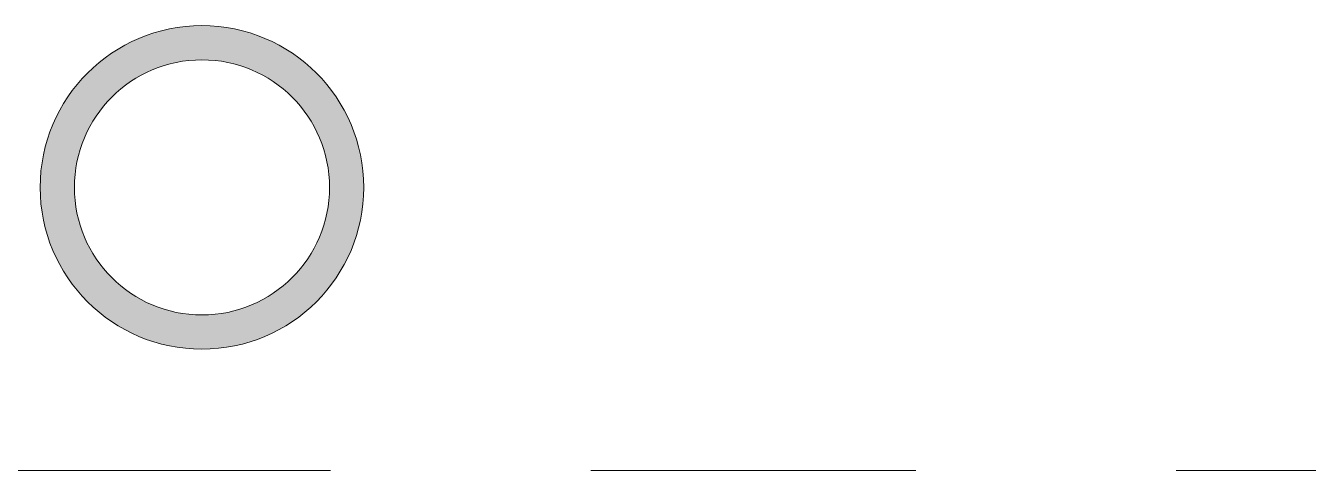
# Model space of a CAD drawing. Header units: metres. Extents: x 14 to 2416, y -346 to 476.
# Drawn here: x 146.9345 to 147.4275, y -148.928 to -148.757 of the extents above; entities that cross this region are included whole.
import ezdxf

# ---------------------------------------------------------------- set-up
doc = ezdxf.new("R2010")
doc.units = ezdxf.units.M
doc.linetypes.add('0', pattern=[0])
doc.linetypes.add('HIDDEN2', pattern=[0.1875, 0.125, -0.0625])
doc.layers.get('0').update_dxf_attribs({"linetype": '0', "lineweight": 20})
doc.layers.add('A-ANNO-TEXT', color=20, linetype='Continuous', lineweight=13)
doc.layers.add('MAVA -LUMINARIAS', color=1, linetype='Continuous', lineweight=18)
doc.layers.add('MAVA Luminarias', color=1, linetype='Continuous')
doc.layers.add('Techos 1', color=7, linetype='HIDDEN2', lineweight=9, true_color=0x42391a)

# ---------------------------------------------------------------- blocks, each defined once
blk = doc.blocks.new('PL BASE 2N NASAS 09')
at = {"layer": 'Techos 1'}
blk.add_line((163.94755, -22.21177), (176.09755, -22.21177), dxfattribs=at)
blk = doc.blocks.new('PL MUEBLES 2N NASAS 09')
blk.add_blockref('PL BASE 2N NASAS 09', (49.91428, 62.71701))
blk = doc.blocks.new('A$C595364de')
blk.add_blockref('PL MUEBLES 2N NASAS 09', (-199.56182, -36.6052))
blk = doc.blocks.new('downlight')
at = {"layer": 'MAVA -LUMINARIAS'}
h = blk.add_hatch(color=3, dxfattribs=at)
h.dxf.hatch_style = 1
h.paths.add_polyline_path([(-5.41605, -22.45707, 1), (-5.29166, -22.45707, 1)])
h.paths.add_polyline_path([(-5.30481, -22.45707, -1), (-5.4029, -22.45707, -1)], flags=16)
at = {"layer": 'MAVA -LUMINARIAS', "color": 3}
for radius in [0.06219, 0.04904]:
    blk.add_circle((-5.35386, -22.45707), radius, dxfattribs=at)

msp = doc.modelspace()

# ---------------------------------------------------------------- block references
at = {"layer": 'A-ANNO-TEXT'}
msp.add_blockref('A$C595364de', (124.07662, -152.82804), dxfattribs=at)
msp.add_blockref('A$C595364de', (124.07662, -152.82804), dxfattribs=at)
at = {"layer": 'MAVA Luminarias'}
msp.add_blockref('downlight', (152.35608, -126.36214), dxfattribs=at)
msp.add_blockref('downlight', (152.35608, -126.36214), dxfattribs=at)

doc.saveas('drawing.dxf')
